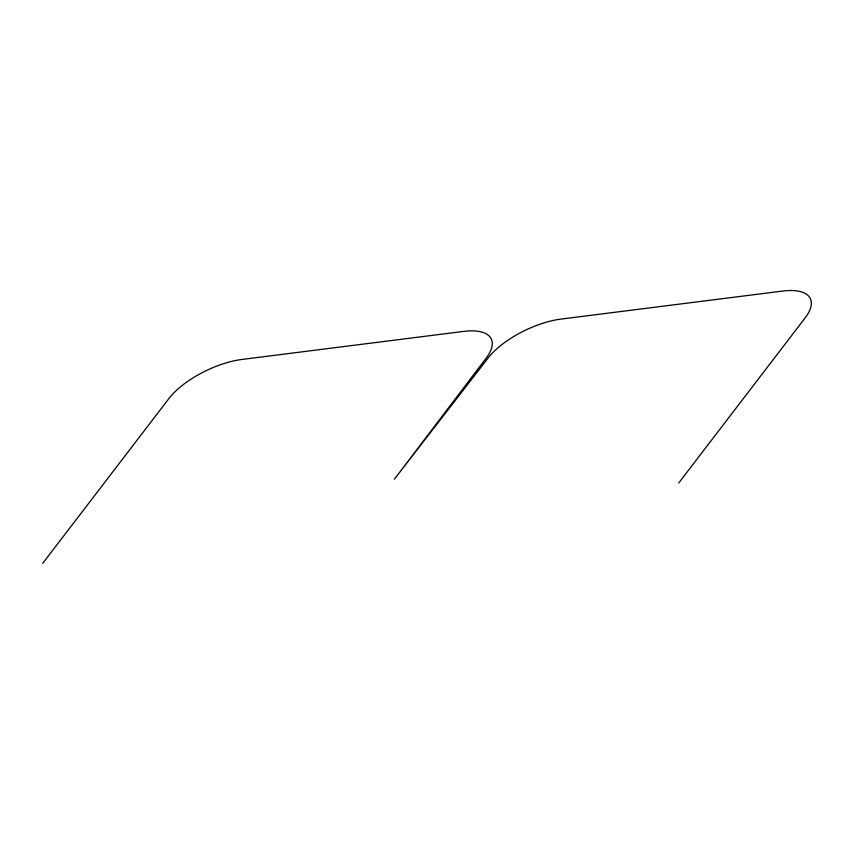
<?xml version="1.0" encoding="UTF-8"?>
<svg xmlns="http://www.w3.org/2000/svg" width="854" height="854" viewBox="0 0 854 854"><rect width="100%" height="100%" fill="white"/><g stroke="black" fill="none" stroke-linecap="round" stroke-linejoin="round"><path stroke-width="1.28" d="M42.7 563.373L168.985 398.466A58.766 24.179 -25.7 0 1 241.949 359.449L463.551 331.416A58.766 24.179 -25.7 0 1 486.001 358.37L394.42 479.169L488.04 358.114A58.766 24.179 -25.7 0 1 561.003 319.097L782.616 291.065A58.766 24.179 -25.7 0 1 805.066 318.008L678.781 482.926"/></g></svg>
